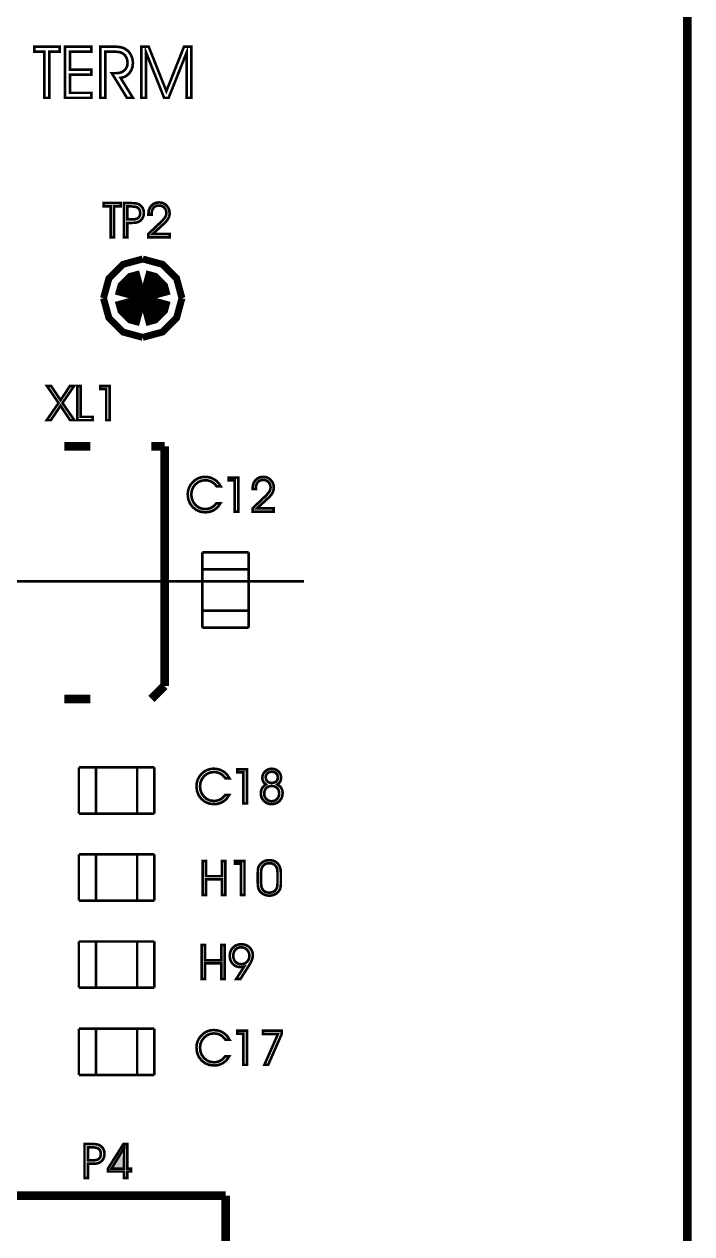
# Model space of a CAD drawing. Extents: x -2.25 to 2.25, y -2.04 to 2.05.
# Drawn here: x 1.489 to 2.255, y -0.556 to 0.833 of the extents above; entities that cross this region are included whole.
import ezdxf

# ---------------------------------------------------------------- set-up
doc = ezdxf.new("R2010")
doc.units = 0
doc.header["$LTSCALE"] = 0.000394
for name, color, linetype in [('DD', 7, 'CONTINUOUS'), ('KO', 7, 'CONTINUOUS'), ('M4', 7, 'CONTINUOUS'), ('ML', 7, 'CONTINUOUS'), ('TO', 7, 'CONTINUOUS')]:
    doc.layers.add(name, color=color, linetype=linetype)

msp = doc.modelspace()

# ---------------------------------------------------------------- linework, layer by layer
at = {"layer": 'DD', "linetype": 'CONTINUOUS', "const_width": 0.003}
msp.add_lwpolyline([(-1.89, 0.193307), (1.81, 0.193307)], dxfattribs=at)
at = {"layer": 'KO', "color": 7, "linetype": 'CONTINUOUS', "const_width": 0.009996}
msp.add_lwpolyline([(2.25, -1.656689), (2.25, 2.043307)], dxfattribs=at)
at = {"layer": 'M4', "color": 7, "linetype": 'CONTINUOUS', "const_width": 0.003}
for points in [[(1.693425, 0.140004), (1.693425, 0.22661)], [(1.693425, 0.22661), (1.746571, 0.22661)], [(1.746571, 0.140004), (1.746571, 0.22661)], [(1.693425, 0.206925), (1.746571, 0.206925)], [(1.693425, 0.159689), (1.746571, 0.159689)], [(1.693425, 0.140004), (1.746571, 0.140004)], [(1.551693, -0.020114), (1.638303, -0.020114)], [(1.551693, -0.073264), (1.551693, -0.020114)], [(1.571378, -0.073264), (1.571378, -0.020114)], [(1.618618, -0.073264), (1.618618, -0.020114)], [(1.638303, -0.073264), (1.638303, -0.020114)], [(1.551693, -0.073264), (1.638303, -0.073264)], [(1.551693, -0.120114), (1.638303, -0.120114)], [(1.551693, -0.173264), (1.551693, -0.120114)], [(1.571378, -0.173264), (1.571378, -0.120114)], [(1.618618, -0.173264), (1.618618, -0.120114)], [(1.638303, -0.173264), (1.638303, -0.120114)], [(1.551693, -0.173264), (1.638303, -0.173264)], [(1.551693, -0.220114), (1.638303, -0.220114)], [(1.551693, -0.273264), (1.551693, -0.220114)], [(1.571378, -0.273264), (1.571378, -0.220114)], [(1.618618, -0.273264), (1.618618, -0.220114)], [(1.638303, -0.273264), (1.638303, -0.220114)], [(1.551693, -0.273264), (1.638303, -0.273264)], [(1.551693, -0.320114), (1.638303, -0.320114)], [(1.551693, -0.373264), (1.551693, -0.320114)], [(1.571378, -0.373264), (1.571378, -0.320114)], [(1.618618, -0.373264), (1.618618, -0.320114)], [(1.638303, -0.373264), (1.638303, -0.320114)], [(1.551693, -0.373264), (1.638303, -0.373264)]]:
    msp.add_lwpolyline(points, dxfattribs=at)
at = {"layer": 'ML', "color": 7, "linetype": 'CONTINUOUS', "const_width": 0.0325}
for points in [[(1.625, 0.534555), (1.61681, 0.532331), (1.610976, 0.526497), (1.608752, 0.518307)], [(1.625, 0.534555), (1.61681, 0.532331), (1.610976, 0.526497), (1.608752, 0.518307)], [(1.641248, 0.518307), (1.639024, 0.526497), (1.63319, 0.532331), (1.625, 0.534555)], [(1.641248, 0.518307), (1.639024, 0.526497), (1.63319, 0.532331), (1.625, 0.534555)], [(1.608748, 0.518307), (1.610972, 0.510117), (1.616806, 0.504283), (1.624996, 0.502059)], [(1.608748, 0.518307), (1.610972, 0.510117), (1.616806, 0.504283), (1.624996, 0.502059)], [(1.624996, 0.502059), (1.633186, 0.504283), (1.63902, 0.510117), (1.641244, 0.518307)], [(1.624996, 0.502059), (1.633186, 0.504283), (1.63902, 0.510117), (1.641244, 0.518307)]]:
    msp.add_lwpolyline(points, dxfattribs=at)
at = {"layer": 'TO', "color": 7, "linetype": 'CONTINUOUS'}
for points, const_width in [([(1.517976, 0.748307), (1.512213, 0.748307), (1.512213, 0.80122), (1.50048, 0.80122), (1.50048, 0.806984), (1.529709, 0.806984), (1.529709, 0.80122), (1.517976, 0.80122), (1.517976, 0.748307)], 0.003), ([(1.517976, 0.748307), (1.512213, 0.748307), (1.512213, 0.80122), (1.50048, 0.80122), (1.50048, 0.806984), (1.529709, 0.806984), (1.529709, 0.80122), (1.517976, 0.80122), (1.517976, 0.748307)], 0.003), ([(1.541472, 0.780673), (1.566134, 0.780673), (1.566134, 0.774866), (1.541472, 0.774866), (1.541472, 0.753988), (1.566134, 0.753988), (1.566134, 0.748307), (1.535665, 0.748307), (1.535665, 0.806984), (1.566134, 0.806984), (1.566134, 0.80122), (1.541472, 0.80122), (1.541472, 0.780673)], 0.003), ([(1.541472, 0.780673), (1.566134, 0.780673), (1.566134, 0.774866), (1.541472, 0.774866), (1.541472, 0.753988), (1.566134, 0.753988), (1.566134, 0.748307), (1.535665, 0.748307), (1.535665, 0.806984), (1.566134, 0.806984), (1.566134, 0.80122), (1.541472, 0.80122), (1.541472, 0.780673)], 0.003), ([(1.581965, 0.80122), (1.581965, 0.748307), (1.576283, 0.748307), (1.576283, 0.806984), (1.592047, 0.806984), (1.595286, 0.806897), (1.598071, 0.806637), (1.600409, 0.806201), (1.60245, 0.805563), (1.604362, 0.804697), (1.606146, 0.803602), (1.608319, 0.801781), (1.610166, 0.79959), (1.611689, 0.797028), (1.612822, 0.794233), (1.613499, 0.791331), (1.613724, 0.788319), (1.613275, 0.783991), (1.611928, 0.780084), (1.609681, 0.776598), (1.606751, 0.773811), (1.603374, 0.772024), (1.599543, 0.771236), (1.613724, 0.748307), (1.606874, 0.748307), (1.589461, 0.776598), (1.59502, 0.776598), (1.598499, 0.776961), (1.601515, 0.778047), (1.604071, 0.779858), (1.606009, 0.782242), (1.607174, 0.785042), (1.607563, 0.788252), (1.607444, 0.790254), (1.607085, 0.792134), (1.606488, 0.79389), (1.605669, 0.79551), (1.604614, 0.796985), (1.603327, 0.798319), (1.602093, 0.799263), (1.600704, 0.800009), (1.599157, 0.800559), (1.597109, 0.800927), (1.594211, 0.801147), (1.590465, 0.80122), (1.581965, 0.80122)], 0.003), ([(1.581965, 0.80122), (1.581965, 0.748307), (1.576283, 0.748307), (1.576283, 0.806984), (1.592047, 0.806984), (1.595286, 0.806897), (1.598071, 0.806637), (1.600409, 0.806201), (1.60245, 0.805563), (1.604362, 0.804697), (1.606146, 0.803602), (1.608319, 0.801781), (1.610166, 0.79959), (1.611689, 0.797028), (1.612822, 0.794233), (1.613499, 0.791331), (1.613724, 0.788319), (1.613275, 0.783991), (1.611928, 0.780084), (1.609681, 0.776598), (1.606751, 0.773811), (1.603374, 0.772024), (1.599543, 0.771236), (1.613724, 0.748307), (1.606874, 0.748307), (1.589461, 0.776598), (1.59502, 0.776598), (1.598499, 0.776961), (1.601515, 0.778047), (1.604071, 0.779858), (1.606009, 0.782242), (1.607174, 0.785042), (1.607563, 0.788252), (1.607444, 0.790254), (1.607085, 0.792134), (1.606488, 0.79389), (1.605669, 0.79551), (1.604614, 0.796985), (1.603327, 0.798319), (1.602093, 0.799263), (1.600704, 0.800009), (1.599157, 0.800559), (1.597109, 0.800927), (1.594211, 0.801147), (1.590465, 0.80122), (1.581965, 0.80122)], 0.003), ([(1.623311, 0.748307), (1.623311, 0.806984), (1.631811, 0.806984), (1.652114, 0.755969), (1.672346, 0.806984), (1.680846, 0.806984), (1.680846, 0.748307), (1.675331, 0.748307), (1.675331, 0.800134), (1.654697, 0.748307), (1.6495, 0.748307), (1.628866, 0.800134), (1.628866, 0.748307), (1.623311, 0.748307)], 0.003), ([(1.623311, 0.748307), (1.623311, 0.806984), (1.631811, 0.806984), (1.652114, 0.755969), (1.672346, 0.806984), (1.680846, 0.806984), (1.680846, 0.748307), (1.675331, 0.748307), (1.675331, 0.800134), (1.654697, 0.748307), (1.6495, 0.748307), (1.628866, 0.800134), (1.628866, 0.748307), (1.623311, 0.748307)], 0.003), ([(1.591984, 0.588307), (1.588142, 0.588307), (1.588142, 0.623583), (1.580323, 0.623583), (1.580323, 0.627425), (1.599807, 0.627425), (1.599807, 0.623583), (1.591984, 0.623583), (1.591984, 0.588307)], 0.003), ([(1.591984, 0.588307), (1.588142, 0.588307), (1.588142, 0.623583), (1.580323, 0.623583), (1.580323, 0.627425), (1.599807, 0.627425), (1.599807, 0.623583), (1.591984, 0.623583), (1.591984, 0.588307)], 0.003), ([(1.603346, 0.627425), (1.611646, 0.627425), (1.61387, 0.627383), (1.615777, 0.627258), (1.617366, 0.627051), (1.618722, 0.626751), (1.619912, 0.626346), (1.620945, 0.625839), (1.622533, 0.624699), (1.623853, 0.623352), (1.624906, 0.621795), (1.625675, 0.620069), (1.626135, 0.618203), (1.626287, 0.616193), (1.62615, 0.614272), (1.625737, 0.612452), (1.625043, 0.610728), (1.624099, 0.609167), (1.622937, 0.607837), (1.621559, 0.60674), (1.620454, 0.606105), (1.619216, 0.605595), (1.617843, 0.605217), (1.616265, 0.604957), (1.614426, 0.6048), (1.612323, 0.604748), (1.607189, 0.604748), (1.607189, 0.588307), (1.603346, 0.588307), (1.603346, 0.627425)], 0.003), ([(1.603346, 0.627425), (1.611646, 0.627425), (1.61387, 0.627383), (1.615777, 0.627258), (1.617366, 0.627051), (1.618722, 0.626751), (1.619912, 0.626346), (1.620945, 0.625839), (1.622533, 0.624699), (1.623853, 0.623352), (1.624906, 0.621795), (1.625675, 0.620069), (1.626135, 0.618203), (1.626287, 0.616193), (1.62615, 0.614272), (1.625737, 0.612452), (1.625043, 0.610728), (1.624099, 0.609167), (1.622937, 0.607837), (1.621559, 0.60674), (1.620454, 0.606105), (1.619216, 0.605595), (1.617843, 0.605217), (1.616265, 0.604957), (1.614426, 0.6048), (1.612323, 0.604748), (1.607189, 0.604748), (1.607189, 0.588307), (1.603346, 0.588307), (1.603346, 0.627425)], 0.003), ([(1.607189, 0.623583), (1.607189, 0.608673), (1.612854, 0.608673), (1.615733, 0.608872), (1.618063, 0.609471), (1.619843, 0.610472), (1.621096, 0.61189), (1.621848, 0.613744), (1.622098, 0.616035), (1.621845, 0.618415), (1.621086, 0.620325), (1.619823, 0.621768), (1.618005, 0.622777), (1.615576, 0.623382), (1.612535, 0.623583), (1.607189, 0.623583)], 0.003), ([(1.607189, 0.623583), (1.607189, 0.608673), (1.612854, 0.608673), (1.615733, 0.608872), (1.618063, 0.609471), (1.619843, 0.610472), (1.621096, 0.61189), (1.621848, 0.613744), (1.622098, 0.616035), (1.621845, 0.618415), (1.621086, 0.620325), (1.619823, 0.621768), (1.618005, 0.622777), (1.615576, 0.623382), (1.612535, 0.623583), (1.607189, 0.623583)], 0.003), ([(1.655752, 0.588307), (1.631496, 0.588307), (1.631496, 0.592094), (1.645362, 0.605252), (1.647792, 0.607666), (1.649603, 0.609718), (1.650799, 0.611406), (1.65154, 0.612928), (1.651983, 0.614487), (1.65213, 0.616083), (1.651863, 0.6184), (1.651063, 0.620454), (1.649728, 0.622244), (1.647979, 0.623627), (1.64594, 0.624453), (1.64361, 0.624728), (1.641239, 0.624447), (1.639206, 0.623601), (1.637512, 0.622189), (1.636244, 0.620309), (1.635483, 0.618059), (1.635228, 0.615433), (1.635232, 0.615278), (1.635242, 0.61509), (1.635256, 0.614874), (1.635272, 0.614655), (1.635281, 0.614476), (1.635283, 0.614331), (1.631496, 0.614331), (1.631496, 0.614917), (1.631882, 0.618617), (1.633041, 0.621827), (1.634972, 0.624547), (1.637515, 0.626603), (1.640503, 0.627839), (1.643933, 0.628252), (1.647084, 0.627854), (1.649901, 0.626659), (1.652386, 0.624665), (1.654318, 0.622086), (1.655476, 0.619136), (1.655862, 0.615819), (1.6557, 0.613819), (1.655212, 0.611876), (1.654394, 0.609992), (1.653232, 0.608123), (1.651689, 0.606214), (1.649764, 0.604264), (1.636579, 0.592094), (1.655752, 0.592094), (1.655752, 0.588307)], 0.003), ([(1.655752, 0.588307), (1.631496, 0.588307), (1.631496, 0.592094), (1.645362, 0.605252), (1.647792, 0.607666), (1.649603, 0.609718), (1.650799, 0.611406), (1.65154, 0.612928), (1.651983, 0.614487), (1.65213, 0.616083), (1.651863, 0.6184), (1.651063, 0.620454), (1.649728, 0.622244), (1.647979, 0.623627), (1.64594, 0.624453), (1.64361, 0.624728), (1.641239, 0.624447), (1.639206, 0.623601), (1.637512, 0.622189), (1.636244, 0.620309), (1.635483, 0.618059), (1.635228, 0.615433), (1.635232, 0.615278), (1.635242, 0.61509), (1.635256, 0.614874), (1.635272, 0.614655), (1.635281, 0.614476), (1.635283, 0.614331), (1.631496, 0.614331), (1.631496, 0.614917), (1.631882, 0.618617), (1.633041, 0.621827), (1.634972, 0.624547), (1.637515, 0.626603), (1.640503, 0.627839), (1.643933, 0.628252), (1.647084, 0.627854), (1.649901, 0.626659), (1.652386, 0.624665), (1.654318, 0.622086), (1.655476, 0.619136), (1.655862, 0.615819), (1.6557, 0.613819), (1.655212, 0.611876), (1.654394, 0.609992), (1.653232, 0.608123), (1.651689, 0.606214), (1.649764, 0.604264), (1.636579, 0.592094), (1.655752, 0.592094), (1.655752, 0.588307)], 0.003), ([(1.625, 0.563303), (1.602318, 0.557145), (1.586159, 0.540988), (1.58, 0.518307)], 0.007996), ([(1.625, 0.563303), (1.602318, 0.557145), (1.586159, 0.540988), (1.58, 0.518307)], 0.007996), ([(1.67, 0.518307), (1.663841, 0.540988), (1.647682, 0.557145), (1.625, 0.563303)], 0.007996), ([(1.67, 0.518307), (1.663841, 0.540988), (1.647682, 0.557145), (1.625, 0.563303)], 0.007996), ([(1.58, 0.518307), (1.586159, 0.495626), (1.602318, 0.479466), (1.625, 0.473307)], 0.007996), ([(1.58, 0.518307), (1.586159, 0.495626), (1.602318, 0.479466), (1.625, 0.473307)], 0.007996), ([(1.625, 0.473307), (1.647682, 0.479466), (1.663841, 0.495626), (1.67, 0.518307)], 0.007996), ([(1.625, 0.473307), (1.647682, 0.479466), (1.663841, 0.495626), (1.67, 0.518307)], 0.007996), ([(1.519567, 0.378307), (1.514835, 0.378307), (1.528433, 0.398004), (1.515165, 0.417425), (1.519941, 0.417425), (1.530689, 0.401197), (1.541402, 0.417425), (1.546134, 0.417425), (1.53289, 0.398004), (1.546453, 0.378307), (1.541622, 0.378307), (1.530689, 0.394913), (1.519567, 0.378307)], 0.003), ([(1.519567, 0.378307), (1.514835, 0.378307), (1.528433, 0.398004), (1.515165, 0.417425), (1.519941, 0.417425), (1.530689, 0.401197), (1.541402, 0.417425), (1.546134, 0.417425), (1.53289, 0.398004), (1.546453, 0.378307), (1.541622, 0.378307), (1.530689, 0.394913), (1.519567, 0.378307)], 0.003), ([(1.567551, 0.378307), (1.549925, 0.378307), (1.549925, 0.417425), (1.553795, 0.417425), (1.553795, 0.382094), (1.567551, 0.382094), (1.567551, 0.378307)], 0.003), ([(1.567551, 0.378307), (1.549925, 0.378307), (1.549925, 0.417425), (1.553795, 0.417425), (1.553795, 0.382094), (1.567551, 0.382094), (1.567551, 0.378307)], 0.003), ([(1.58713, 0.378307), (1.583047, 0.378307), (1.583047, 0.414071), (1.576224, 0.414071), (1.576224, 0.417425), (1.58713, 0.417425), (1.58713, 0.378307)], 0.003), ([(1.58713, 0.378307), (1.583047, 0.378307), (1.583047, 0.414071), (1.576224, 0.414071), (1.576224, 0.417425), (1.58713, 0.417425), (1.58713, 0.378307)], 0.003), ([(1.534996, 0.348307), (1.565, 0.348307)], 0.009996), ([(1.635, 0.348307), (1.65, 0.348307)], 0.009996), ([(1.65, 0.073307), (1.65, 0.348307)], 0.009996), ([(1.709819, 0.302303), (1.707997, 0.304521), (1.706036, 0.306315), (1.703933, 0.307677), (1.701665, 0.30863), (1.699193, 0.3092), (1.696524, 0.30939), (1.692378, 0.308852), (1.688655, 0.307241), (1.685354, 0.304559), (1.682779, 0.301128), (1.681235, 0.297293), (1.68072, 0.293051), (1.681234, 0.288572), (1.682774, 0.284585), (1.685335, 0.281091), (1.688624, 0.278393), (1.692352, 0.276773), (1.696524, 0.276232), (1.699143, 0.276421), (1.701588, 0.276987), (1.703858, 0.277929), (1.705945, 0.279242), (1.707843, 0.280927), (1.709551, 0.28298), (1.714118, 0.28298), (1.712126, 0.279903), (1.709727, 0.277326), (1.706921, 0.275252), (1.703791, 0.273739), (1.700414, 0.272831), (1.696787, 0.272528), (1.691357, 0.273181), (1.686562, 0.275143), (1.682402, 0.278413), (1.6792, 0.282659), (1.677281, 0.287559), (1.676642, 0.293106), (1.676816, 0.295798), (1.677336, 0.298395), (1.678201, 0.300898), (1.679399, 0.303275), (1.680921, 0.305488), (1.682768, 0.307539), (1.684706, 0.309251), (1.686797, 0.31066), (1.689039, 0.311768), (1.691423, 0.312567), (1.693936, 0.313046), (1.696579, 0.313205), (1.700335, 0.312889), (1.703831, 0.311943), (1.707067, 0.310362), (1.709959, 0.308202), (1.712417, 0.305516), (1.714441, 0.302303), (1.709819, 0.302303)], 0.003), ([(1.709819, 0.302303), (1.707997, 0.304521), (1.706036, 0.306315), (1.703933, 0.307677), (1.701665, 0.30863), (1.699193, 0.3092), (1.696524, 0.30939), (1.692378, 0.308852), (1.688655, 0.307241), (1.685354, 0.304559), (1.682779, 0.301128), (1.681235, 0.297293), (1.68072, 0.293051), (1.681234, 0.288572), (1.682774, 0.284585), (1.685335, 0.281091), (1.688624, 0.278393), (1.692352, 0.276773), (1.696524, 0.276232), (1.699143, 0.276421), (1.701588, 0.276987), (1.703858, 0.277929), (1.705945, 0.279242), (1.707843, 0.280927), (1.709551, 0.28298), (1.714118, 0.28298), (1.712126, 0.279903), (1.709727, 0.277326), (1.706921, 0.275252), (1.703791, 0.273739), (1.700414, 0.272831), (1.696787, 0.272528), (1.691357, 0.273181), (1.686562, 0.275143), (1.682402, 0.278413), (1.6792, 0.282659), (1.677281, 0.287559), (1.676642, 0.293106), (1.676816, 0.295798), (1.677336, 0.298395), (1.678201, 0.300898), (1.679399, 0.303275), (1.680921, 0.305488), (1.682768, 0.307539), (1.684706, 0.309251), (1.686797, 0.31066), (1.689039, 0.311768), (1.691423, 0.312567), (1.693936, 0.313046), (1.696579, 0.313205), (1.700335, 0.312889), (1.703831, 0.311943), (1.707067, 0.310362), (1.709959, 0.308202), (1.712417, 0.305516), (1.714441, 0.302303), (1.709819, 0.302303)], 0.003), ([(1.734531, 0.273307), (1.730449, 0.273307), (1.730449, 0.309071), (1.723626, 0.309071), (1.723626, 0.312425), (1.734531, 0.312425), (1.734531, 0.273307)], 0.003), ([(1.734531, 0.273307), (1.730449, 0.273307), (1.730449, 0.309071), (1.723626, 0.309071), (1.723626, 0.312425), (1.734531, 0.312425), (1.734531, 0.273307)], 0.003), ([(1.775291, 0.273307), (1.751035, 0.273307), (1.751035, 0.277094), (1.764902, 0.290252), (1.767331, 0.292666), (1.769142, 0.294718), (1.770339, 0.296406), (1.771079, 0.297928), (1.771522, 0.299487), (1.771669, 0.301083), (1.771403, 0.3034), (1.770603, 0.305454), (1.769268, 0.307244), (1.767518, 0.308627), (1.765479, 0.309453), (1.76315, 0.309728), (1.760779, 0.309447), (1.758745, 0.308601), (1.757051, 0.307189), (1.755784, 0.305309), (1.755022, 0.303059), (1.754768, 0.300433), (1.754771, 0.300278), (1.754781, 0.30009), (1.754795, 0.299874), (1.754811, 0.299655), (1.75482, 0.299476), (1.754823, 0.299331), (1.751035, 0.299331), (1.751035, 0.299917), (1.751421, 0.303617), (1.75258, 0.306827), (1.754512, 0.309547), (1.757055, 0.311603), (1.760043, 0.312839), (1.763472, 0.313252), (1.766624, 0.312854), (1.769441, 0.311659), (1.771925, 0.309665), (1.773857, 0.307086), (1.775016, 0.304136), (1.775402, 0.300819), (1.77524, 0.298819), (1.774751, 0.296876), (1.773933, 0.294992), (1.772771, 0.293123), (1.771229, 0.291214), (1.769303, 0.289264), (1.756118, 0.277094), (1.775291, 0.277094), (1.775291, 0.273307)], 0.003), ([(1.775291, 0.273307), (1.751035, 0.273307), (1.751035, 0.277094), (1.764902, 0.290252), (1.767331, 0.292666), (1.769142, 0.294718), (1.770339, 0.296406), (1.771079, 0.297928), (1.771522, 0.299487), (1.771669, 0.301083), (1.771403, 0.3034), (1.770603, 0.305454), (1.769268, 0.307244), (1.767518, 0.308627), (1.765479, 0.309453), (1.76315, 0.309728), (1.760779, 0.309447), (1.758745, 0.308601), (1.757051, 0.307189), (1.755784, 0.305309), (1.755022, 0.303059), (1.754768, 0.300433), (1.754771, 0.300278), (1.754781, 0.30009), (1.754795, 0.299874), (1.754811, 0.299655), (1.75482, 0.299476), (1.754823, 0.299331), (1.751035, 0.299331), (1.751035, 0.299917), (1.751421, 0.303617), (1.75258, 0.306827), (1.754512, 0.309547), (1.757055, 0.311603), (1.760043, 0.312839), (1.763472, 0.313252), (1.766624, 0.312854), (1.769441, 0.311659), (1.771925, 0.309665), (1.773857, 0.307086), (1.775016, 0.304136), (1.775402, 0.300819), (1.77524, 0.298819), (1.774751, 0.296876), (1.773933, 0.294992), (1.772771, 0.293123), (1.771229, 0.291214), (1.769303, 0.289264), (1.756118, 0.277094), (1.775291, 0.277094), (1.775291, 0.273307)], 0.003), ([(1.635, 0.058307), (1.65, 0.073307)], 0.009996), ([(1.534996, 0.058307), (1.565, 0.058307)], 0.009996), ([(1.719819, -0.032697), (1.717997, -0.030479), (1.716036, -0.028685), (1.713933, -0.027323), (1.711665, -0.02637), (1.709193, -0.0258), (1.706524, -0.02561), (1.702378, -0.026148), (1.698655, -0.027759), (1.695354, -0.030441), (1.692779, -0.033872), (1.691235, -0.037707), (1.69072, -0.041949), (1.691234, -0.046428), (1.692774, -0.050415), (1.695335, -0.053909), (1.698624, -0.056607), (1.702352, -0.058227), (1.706524, -0.058768), (1.709143, -0.058579), (1.711588, -0.058013), (1.713858, -0.057071), (1.715945, -0.055758), (1.717843, -0.054073), (1.719551, -0.05202), (1.724118, -0.05202), (1.722126, -0.055097), (1.719727, -0.057674), (1.716921, -0.059748), (1.713791, -0.061261), (1.710414, -0.062169), (1.706787, -0.062472), (1.701357, -0.061819), (1.696562, -0.059857), (1.692402, -0.056587), (1.6892, -0.052341), (1.687281, -0.047441), (1.686642, -0.041894), (1.686816, -0.039202), (1.687336, -0.036605), (1.688201, -0.034102), (1.689399, -0.031725), (1.690921, -0.029512), (1.692768, -0.027461), (1.694706, -0.025749), (1.696797, -0.02434), (1.699039, -0.023232), (1.701423, -0.022433), (1.703936, -0.021954), (1.706579, -0.021795), (1.710335, -0.022111), (1.713831, -0.023057), (1.717067, -0.024638), (1.719959, -0.026798), (1.722417, -0.029484), (1.724441, -0.032697), (1.719819, -0.032697)], 0.003), ([(1.719819, -0.032697), (1.717997, -0.030479), (1.716036, -0.028685), (1.713933, -0.027323), (1.711665, -0.02637), (1.709193, -0.0258), (1.706524, -0.02561), (1.702378, -0.026148), (1.698655, -0.027759), (1.695354, -0.030441), (1.692779, -0.033872), (1.691235, -0.037707), (1.69072, -0.041949), (1.691234, -0.046428), (1.692774, -0.050415), (1.695335, -0.053909), (1.698624, -0.056607), (1.702352, -0.058227), (1.706524, -0.058768), (1.709143, -0.058579), (1.711588, -0.058013), (1.713858, -0.057071), (1.715945, -0.055758), (1.717843, -0.054073), (1.719551, -0.05202), (1.724118, -0.05202), (1.722126, -0.055097), (1.719727, -0.057674), (1.716921, -0.059748), (1.713791, -0.061261), (1.710414, -0.062169), (1.706787, -0.062472), (1.701357, -0.061819), (1.696562, -0.059857), (1.692402, -0.056587), (1.6892, -0.052341), (1.687281, -0.047441), (1.686642, -0.041894), (1.686816, -0.039202), (1.687336, -0.036605), (1.688201, -0.034102), (1.689399, -0.031725), (1.690921, -0.029512), (1.692768, -0.027461), (1.694706, -0.025749), (1.696797, -0.02434), (1.699039, -0.023232), (1.701423, -0.022433), (1.703936, -0.021954), (1.706579, -0.021795), (1.710335, -0.022111), (1.713831, -0.023057), (1.717067, -0.024638), (1.719959, -0.026798), (1.722417, -0.029484), (1.724441, -0.032697), (1.719819, -0.032697)], 0.003), ([(1.744531, -0.061693), (1.740449, -0.061693), (1.740449, -0.025929), (1.733626, -0.025929), (1.733626, -0.022575), (1.744531, -0.022575), (1.744531, -0.061693)], 0.003), ([(1.744531, -0.061693), (1.740449, -0.061693), (1.740449, -0.025929), (1.733626, -0.025929), (1.733626, -0.022575), (1.744531, -0.022575), (1.744531, -0.061693)], 0.003), ([(1.766429, -0.039843), (1.765165, -0.038867), (1.764121, -0.037762), (1.763303, -0.036531), (1.762712, -0.035174), (1.762355, -0.033708), (1.762236, -0.032138), (1.762585, -0.029467), (1.763631, -0.027044), (1.765374, -0.024866), (1.7676, -0.023162), (1.770113, -0.022137), (1.772913, -0.021795), (1.775814, -0.022125), (1.77839, -0.023118), (1.780642, -0.024776), (1.782378, -0.026889), (1.78342, -0.029252), (1.783768, -0.031862), (1.78365, -0.033576), (1.783295, -0.035121), (1.782705, -0.036504), (1.781871, -0.037737), (1.780777, -0.038851), (1.779421, -0.039843), (1.781302, -0.041081), (1.782831, -0.042475), (1.784008, -0.044024), (1.784842, -0.045744), (1.785344, -0.047658), (1.785512, -0.049764), (1.785117, -0.053235), (1.783931, -0.056276), (1.781953, -0.058886), (1.779347, -0.06088), (1.776278, -0.062075), (1.772748, -0.062472), (1.769501, -0.062072), (1.766604, -0.060868), (1.764055, -0.058858), (1.762076, -0.05627), (1.76089, -0.053327), (1.760496, -0.050028), (1.760649, -0.047898), (1.76111, -0.045981), (1.761882, -0.04428), (1.763, -0.042724), (1.764516, -0.041246), (1.766429, -0.039843)], 0.003), ([(1.766429, -0.039843), (1.765165, -0.038867), (1.764121, -0.037762), (1.763303, -0.036531), (1.762712, -0.035174), (1.762355, -0.033708), (1.762236, -0.032138), (1.762585, -0.029467), (1.763631, -0.027044), (1.765374, -0.024866), (1.7676, -0.023162), (1.770113, -0.022137), (1.772913, -0.021795), (1.775814, -0.022125), (1.77839, -0.023118), (1.780642, -0.024776), (1.782378, -0.026889), (1.78342, -0.029252), (1.783768, -0.031862), (1.78365, -0.033576), (1.783295, -0.035121), (1.782705, -0.036504), (1.781871, -0.037737), (1.780777, -0.038851), (1.779421, -0.039843), (1.781302, -0.041081), (1.782831, -0.042475), (1.784008, -0.044024), (1.784842, -0.045744), (1.785344, -0.047658), (1.785512, -0.049764), (1.785117, -0.053235), (1.783931, -0.056276), (1.781953, -0.058886), (1.779347, -0.06088), (1.776278, -0.062075), (1.772748, -0.062472), (1.769501, -0.062072), (1.766604, -0.060868), (1.764055, -0.058858), (1.762076, -0.05627), (1.76089, -0.053327), (1.760496, -0.050028), (1.760649, -0.047898), (1.76111, -0.045981), (1.761882, -0.04428), (1.763, -0.042724), (1.764516, -0.041246), (1.766429, -0.039843)], 0.003), ([(1.766106, -0.031543), (1.766311, -0.033357), (1.766926, -0.03493), (1.767953, -0.036256), (1.769304, -0.037264), (1.770901, -0.037869), (1.772748, -0.038071), (1.774914, -0.037887), (1.776718, -0.037337), (1.778157, -0.036421), (1.779203, -0.035157), (1.779828, -0.033569), (1.780035, -0.031654), (1.779819, -0.029888), (1.779168, -0.028353), (1.778083, -0.027047), (1.776666, -0.026055), (1.775002, -0.025459), (1.773094, -0.02526), (1.771215, -0.025459), (1.769553, -0.026059), (1.768106, -0.027059), (1.766996, -0.028358), (1.766329, -0.029853), (1.766106, -0.031543)], 0.003), ([(1.766106, -0.031543), (1.766311, -0.033357), (1.766926, -0.03493), (1.767953, -0.036256), (1.769304, -0.037264), (1.770901, -0.037869), (1.772748, -0.038071), (1.774914, -0.037887), (1.776718, -0.037337), (1.778157, -0.036421), (1.779203, -0.035157), (1.779828, -0.033569), (1.780035, -0.031654), (1.779819, -0.029888), (1.779168, -0.028353), (1.778083, -0.027047), (1.776666, -0.026055), (1.775002, -0.025459), (1.773094, -0.02526), (1.771215, -0.025459), (1.769553, -0.026059), (1.768106, -0.027059), (1.766996, -0.028358), (1.766329, -0.029853), (1.766106, -0.031543)], 0.003), ([(1.764394, -0.050461), (1.764663, -0.05281), (1.765472, -0.054875), (1.766823, -0.056657), (1.768562, -0.058025), (1.770536, -0.058845), (1.772748, -0.059118), (1.775156, -0.05884), (1.777265, -0.058005), (1.779075, -0.056614), (1.780456, -0.054804), (1.781283, -0.052699), (1.781559, -0.050303), (1.781299, -0.047855), (1.78052, -0.04575), (1.77922, -0.043984), (1.777495, -0.042655), (1.775436, -0.041857), (1.773039, -0.041591), (1.770557, -0.041854), (1.768449, -0.042647), (1.766713, -0.043969), (1.765424, -0.045747), (1.764651, -0.04791), (1.764394, -0.050461)], 0.003), ([(1.764394, -0.050461), (1.764663, -0.05281), (1.765472, -0.054875), (1.766823, -0.056657), (1.768562, -0.058025), (1.770536, -0.058845), (1.772748, -0.059118), (1.775156, -0.05884), (1.777265, -0.058005), (1.779075, -0.056614), (1.780456, -0.054804), (1.781283, -0.052699), (1.781559, -0.050303), (1.781299, -0.047855), (1.78052, -0.04575), (1.77922, -0.043984), (1.777495, -0.042655), (1.775436, -0.041857), (1.773039, -0.041591), (1.770557, -0.041854), (1.768449, -0.042647), (1.766713, -0.043969), (1.765424, -0.045747), (1.764651, -0.04791), (1.764394, -0.050461)], 0.003), ([(1.6975, -0.166693), (1.69363, -0.166693), (1.69363, -0.127575), (1.6975, -0.127575), (1.6975, -0.145114), (1.716087, -0.145114), (1.716087, -0.127575), (1.719929, -0.127575), (1.719929, -0.166693), (1.716087, -0.166693), (1.716087, -0.148846), (1.6975, -0.148846), (1.6975, -0.166693)], 0.003), ([(1.6975, -0.166693), (1.69363, -0.166693), (1.69363, -0.127575), (1.6975, -0.127575), (1.6975, -0.145114), (1.716087, -0.145114), (1.716087, -0.127575), (1.719929, -0.127575), (1.719929, -0.166693), (1.716087, -0.166693), (1.716087, -0.148846), (1.6975, -0.148846), (1.6975, -0.166693)], 0.003), ([(1.741764, -0.166693), (1.737681, -0.166693), (1.737681, -0.130929), (1.730858, -0.130929), (1.730858, -0.127575), (1.741764, -0.127575), (1.741764, -0.166693)], 0.003), ([(1.741764, -0.166693), (1.737681, -0.166693), (1.737681, -0.130929), (1.730858, -0.130929), (1.730858, -0.127575), (1.741764, -0.127575), (1.741764, -0.166693)], 0.003), ([(1.757004, -0.152937), (1.757004, -0.141339), (1.757065, -0.139018), (1.757246, -0.137115), (1.757543, -0.135626), (1.757978, -0.134376), (1.758568, -0.133179), (1.759315, -0.132039), (1.760702, -0.130471), (1.762282, -0.129162), (1.764055, -0.128114), (1.765987, -0.127358), (1.768044, -0.126901), (1.770228, -0.126748), (1.774037, -0.127173), (1.777267, -0.128445), (1.779921, -0.130563), (1.781891, -0.13343), (1.783074, -0.136949), (1.783469, -0.141118), (1.783469, -0.153102), (1.783411, -0.155093), (1.783239, -0.156842), (1.782953, -0.158346), (1.782547, -0.159683), (1.782004, -0.160905), (1.781323, -0.162016), (1.779968, -0.163625), (1.778382, -0.164969), (1.776563, -0.166051), (1.774571, -0.16684), (1.772459, -0.167314), (1.770228, -0.167472), (1.768048, -0.167322), (1.765998, -0.166871), (1.764075, -0.166114), (1.762295, -0.165073), (1.760691, -0.163762), (1.75926, -0.162181), (1.758544, -0.161106), (1.757973, -0.159881), (1.757543, -0.158512), (1.757246, -0.156934), (1.757065, -0.155074), (1.757004, -0.152937)], 0.003), ([(1.757004, -0.152937), (1.757004, -0.141339), (1.757065, -0.139018), (1.757246, -0.137115), (1.757543, -0.135626), (1.757978, -0.134376), (1.758568, -0.133179), (1.759315, -0.132039), (1.760702, -0.130471), (1.762282, -0.129162), (1.764055, -0.128114), (1.765987, -0.127358), (1.768044, -0.126901), (1.770228, -0.126748), (1.774037, -0.127173), (1.777267, -0.128445), (1.779921, -0.130563), (1.781891, -0.13343), (1.783074, -0.136949), (1.783469, -0.141118), (1.783469, -0.153102), (1.783411, -0.155093), (1.783239, -0.156842), (1.782953, -0.158346), (1.782547, -0.159683), (1.782004, -0.160905), (1.781323, -0.162016), (1.779968, -0.163625), (1.778382, -0.164969), (1.776563, -0.166051), (1.774571, -0.16684), (1.772459, -0.167314), (1.770228, -0.167472), (1.768048, -0.167322), (1.765998, -0.166871), (1.764075, -0.166114), (1.762295, -0.165073), (1.760691, -0.163762), (1.75926, -0.162181), (1.758544, -0.161106), (1.757973, -0.159881), (1.757543, -0.158512), (1.757246, -0.156934), (1.757065, -0.155074), (1.757004, -0.152937)], 0.003), ([(1.760791, -0.153772), (1.76107, -0.156777), (1.761904, -0.159301), (1.763295, -0.161346), (1.76517, -0.162854), (1.767478, -0.16376), (1.770217, -0.164063), (1.772948, -0.163763), (1.775252, -0.162866), (1.77713, -0.161374), (1.778515, -0.159348), (1.779348, -0.15685), (1.779626, -0.153882), (1.779626, -0.140394), (1.779347, -0.137441), (1.778511, -0.134946), (1.777114, -0.132909), (1.775231, -0.131413), (1.772932, -0.130516), (1.770217, -0.130217), (1.767478, -0.130519), (1.76517, -0.131425), (1.763295, -0.132937), (1.761904, -0.135), (1.76107, -0.137538), (1.760791, -0.140559), (1.760791, -0.153772)], 0.003), ([(1.760791, -0.153772), (1.76107, -0.156777), (1.761904, -0.159301), (1.763295, -0.161346), (1.76517, -0.162854), (1.767478, -0.16376), (1.770217, -0.164063), (1.772948, -0.163763), (1.775252, -0.162866), (1.77713, -0.161374), (1.778515, -0.159348), (1.779348, -0.15685), (1.779626, -0.153882), (1.779626, -0.140394), (1.779347, -0.137441), (1.778511, -0.134946), (1.777114, -0.132909), (1.775231, -0.131413), (1.772932, -0.130516), (1.770217, -0.130217), (1.767478, -0.130519), (1.76517, -0.131425), (1.763295, -0.132937), (1.761904, -0.135), (1.76107, -0.137538), (1.760791, -0.140559), (1.760791, -0.153772)], 0.003), ([(1.737008, -0.263169), (1.732201, -0.263169), (1.741327, -0.248992), (1.740513, -0.249169), (1.739743, -0.249316), (1.739016, -0.249433), (1.73834, -0.249516), (1.737707, -0.249564), (1.737118, -0.249579), (1.733773, -0.249167), (1.730839, -0.247932), (1.728315, -0.245874), (1.726381, -0.243187), (1.725224, -0.240079), (1.724839, -0.236547), (1.725257, -0.23292), (1.726511, -0.229739), (1.728598, -0.227004), (1.731331, -0.224902), (1.734519, -0.223643), (1.738161, -0.223224), (1.741746, -0.223638), (1.7449, -0.224879), (1.747626, -0.226949), (1.749726, -0.229616), (1.750986, -0.232664), (1.751406, -0.236091), (1.750867, -0.239533), (1.749253, -0.243583), (1.746563, -0.24824), (1.746284, -0.24868), (1.746053, -0.249047), (1.745866, -0.249343), (1.737008, -0.263169)], 0.003), ([(1.737008, -0.263169), (1.732201, -0.263169), (1.741327, -0.248992), (1.740513, -0.249169), (1.739743, -0.249316), (1.739016, -0.249433), (1.73834, -0.249516), (1.737707, -0.249564), (1.737118, -0.249579), (1.733773, -0.249167), (1.730839, -0.247932), (1.728315, -0.245874), (1.726381, -0.243187), (1.725224, -0.240079), (1.724839, -0.236547), (1.725257, -0.23292), (1.726511, -0.229739), (1.728598, -0.227004), (1.731331, -0.224902), (1.734519, -0.223643), (1.738161, -0.223224), (1.741746, -0.223638), (1.7449, -0.224879), (1.747626, -0.226949), (1.749726, -0.229616), (1.750986, -0.232664), (1.751406, -0.236091), (1.750867, -0.239533), (1.749253, -0.243583), (1.746563, -0.24824), (1.746284, -0.24868), (1.746053, -0.249047), (1.745866, -0.249343), (1.737008, -0.263169)], 0.003), ([(1.696476, -0.263169), (1.692606, -0.263169), (1.692606, -0.224051), (1.696476, -0.224051), (1.696476, -0.241591), (1.715063, -0.241591), (1.715063, -0.224051), (1.718906, -0.224051), (1.718906, -0.263169), (1.715063, -0.263169), (1.715063, -0.245323), (1.696476, -0.245323), (1.696476, -0.263169)], 0.003), ([(1.696476, -0.263169), (1.692606, -0.263169), (1.692606, -0.224051), (1.696476, -0.224051), (1.696476, -0.241591), (1.715063, -0.241591), (1.715063, -0.224051), (1.718906, -0.224051), (1.718906, -0.263169), (1.715063, -0.263169), (1.715063, -0.245323), (1.696476, -0.245323), (1.696476, -0.263169)], 0.003), ([(1.737925, -0.246169), (1.740461, -0.245857), (1.742712, -0.244923), (1.744673, -0.24337), (1.746186, -0.241366), (1.747095, -0.239073), (1.747398, -0.236492), (1.747088, -0.233884), (1.746161, -0.231559), (1.744618, -0.229524), (1.742633, -0.22795), (1.740385, -0.227007), (1.73787, -0.226693), (1.735449, -0.226997), (1.733305, -0.227911), (1.731441, -0.229433), (1.729998, -0.231427), (1.729134, -0.233763), (1.728846, -0.236437), (1.729131, -0.239104), (1.729985, -0.241433), (1.731413, -0.243425), (1.733274, -0.244949), (1.735445, -0.245864), (1.737925, -0.246169)], 0.003), ([(1.737925, -0.246169), (1.740461, -0.245857), (1.742712, -0.244923), (1.744673, -0.24337), (1.746186, -0.241366), (1.747095, -0.239073), (1.747398, -0.236492), (1.747088, -0.233884), (1.746161, -0.231559), (1.744618, -0.229524), (1.742633, -0.22795), (1.740385, -0.227007), (1.73787, -0.226693), (1.735449, -0.226997), (1.733305, -0.227911), (1.731441, -0.229433), (1.729998, -0.231427), (1.729134, -0.233763), (1.728846, -0.236437), (1.729131, -0.239104), (1.729985, -0.241433), (1.731413, -0.243425), (1.733274, -0.244949), (1.735445, -0.245864), (1.737925, -0.246169)], 0.003), ([(1.719819, -0.332697), (1.717997, -0.330479), (1.716036, -0.328685), (1.713933, -0.327323), (1.711665, -0.32637), (1.709193, -0.3258), (1.706524, -0.32561), (1.702378, -0.326148), (1.698655, -0.327759), (1.695354, -0.330441), (1.692779, -0.333872), (1.691235, -0.337707), (1.69072, -0.341949), (1.691234, -0.346428), (1.692774, -0.350415), (1.695335, -0.353909), (1.698624, -0.356607), (1.702352, -0.358227), (1.706524, -0.358768), (1.709143, -0.358579), (1.711588, -0.358013), (1.713858, -0.357071), (1.715945, -0.355758), (1.717843, -0.354073), (1.719551, -0.35202), (1.724118, -0.35202), (1.722126, -0.355097), (1.719727, -0.357674), (1.716921, -0.359748), (1.713791, -0.361261), (1.710414, -0.362169), (1.706787, -0.362472), (1.701357, -0.361819), (1.696562, -0.359857), (1.692402, -0.356587), (1.6892, -0.352341), (1.687281, -0.347441), (1.686642, -0.341894), (1.686816, -0.339202), (1.687336, -0.336605), (1.688201, -0.334102), (1.689399, -0.331725), (1.690921, -0.329512), (1.692768, -0.327461), (1.694706, -0.325749), (1.696797, -0.32434), (1.699039, -0.323232), (1.701423, -0.322433), (1.703936, -0.321954), (1.706579, -0.321795), (1.710335, -0.322111), (1.713831, -0.323057), (1.717067, -0.324638), (1.719959, -0.326798), (1.722417, -0.329484), (1.724441, -0.332697), (1.719819, -0.332697)], 0.003), ([(1.719819, -0.332697), (1.717997, -0.330479), (1.716036, -0.328685), (1.713933, -0.327323), (1.711665, -0.32637), (1.709193, -0.3258), (1.706524, -0.32561), (1.702378, -0.326148), (1.698655, -0.327759), (1.695354, -0.330441), (1.692779, -0.333872), (1.691235, -0.337707), (1.69072, -0.341949), (1.691234, -0.346428), (1.692774, -0.350415), (1.695335, -0.353909), (1.698624, -0.356607), (1.702352, -0.358227), (1.706524, -0.358768), (1.709143, -0.358579), (1.711588, -0.358013), (1.713858, -0.357071), (1.715945, -0.355758), (1.717843, -0.354073), (1.719551, -0.35202), (1.724118, -0.35202), (1.722126, -0.355097), (1.719727, -0.357674), (1.716921, -0.359748), (1.713791, -0.361261), (1.710414, -0.362169), (1.706787, -0.362472), (1.701357, -0.361819), (1.696562, -0.359857), (1.692402, -0.356587), (1.6892, -0.352341), (1.687281, -0.347441), (1.686642, -0.341894), (1.686816, -0.339202), (1.687336, -0.336605), (1.688201, -0.334102), (1.689399, -0.331725), (1.690921, -0.329512), (1.692768, -0.327461), (1.694706, -0.325749), (1.696797, -0.32434), (1.699039, -0.323232), (1.701423, -0.322433), (1.703936, -0.321954), (1.706579, -0.321795), (1.710335, -0.322111), (1.713831, -0.323057), (1.717067, -0.324638), (1.719959, -0.326798), (1.722417, -0.329484), (1.724441, -0.332697), (1.719819, -0.332697)], 0.003), ([(1.744531, -0.361693), (1.740449, -0.361693), (1.740449, -0.325929), (1.733626, -0.325929), (1.733626, -0.322575), (1.744531, -0.322575), (1.744531, -0.361693)], 0.003), ([(1.744531, -0.361693), (1.740449, -0.361693), (1.740449, -0.325929), (1.733626, -0.325929), (1.733626, -0.322575), (1.744531, -0.322575), (1.744531, -0.361693)], 0.003), ([(1.768913, -0.361693), (1.764614, -0.361693), (1.780091, -0.326417), (1.762972, -0.326417), (1.762972, -0.322575), (1.784547, -0.322575), (1.784547, -0.326094), (1.768913, -0.361693)], 0.003), ([(1.768913, -0.361693), (1.764614, -0.361693), (1.780091, -0.326417), (1.762972, -0.326417), (1.762972, -0.322575), (1.784547, -0.322575), (1.784547, -0.326094), (1.768913, -0.361693)], 0.003), ([(1.558201, -0.452575), (1.5665, -0.452575), (1.568724, -0.452617), (1.570632, -0.452742), (1.57222, -0.452949), (1.573576, -0.453249), (1.574766, -0.453654), (1.575799, -0.454161), (1.577387, -0.455301), (1.578708, -0.456648), (1.57976, -0.458205), (1.580529, -0.459931), (1.580989, -0.461797), (1.581142, -0.463807), (1.581005, -0.465728), (1.580591, -0.467548), (1.579898, -0.469272), (1.578953, -0.470833), (1.577791, -0.472163), (1.576413, -0.47326), (1.575308, -0.473895), (1.57407, -0.474405), (1.572697, -0.474783), (1.571119, -0.475043), (1.56928, -0.4752), (1.567177, -0.475252), (1.562043, -0.475252), (1.562043, -0.491693), (1.558201, -0.491693), (1.558201, -0.452575)], 0.003), ([(1.558201, -0.452575), (1.5665, -0.452575), (1.568724, -0.452617), (1.570632, -0.452742), (1.57222, -0.452949), (1.573576, -0.453249), (1.574766, -0.453654), (1.575799, -0.454161), (1.577387, -0.455301), (1.578708, -0.456648), (1.57976, -0.458205), (1.580529, -0.459931), (1.580989, -0.461797), (1.581142, -0.463807), (1.581005, -0.465728), (1.580591, -0.467548), (1.579898, -0.469272), (1.578953, -0.470833), (1.577791, -0.472163), (1.576413, -0.47326), (1.575308, -0.473895), (1.57407, -0.474405), (1.572697, -0.474783), (1.571119, -0.475043), (1.56928, -0.4752), (1.567177, -0.475252), (1.562043, -0.475252), (1.562043, -0.491693), (1.558201, -0.491693), (1.558201, -0.452575)], 0.003), ([(1.562043, -0.456417), (1.562043, -0.471327), (1.567709, -0.471327), (1.570588, -0.471128), (1.572917, -0.470529), (1.574697, -0.469528), (1.57595, -0.46811), (1.576702, -0.466256), (1.576953, -0.463965), (1.5767, -0.461585), (1.575941, -0.459675), (1.574677, -0.458232), (1.57286, -0.457223), (1.57043, -0.456618), (1.56739, -0.456417), (1.562043, -0.456417)], 0.003), ([(1.562043, -0.456417), (1.562043, -0.471327), (1.567709, -0.471327), (1.570588, -0.471128), (1.572917, -0.470529), (1.574697, -0.469528), (1.57595, -0.46811), (1.576702, -0.466256), (1.576953, -0.463965), (1.5767, -0.461585), (1.575941, -0.459675), (1.574677, -0.458232), (1.57286, -0.457223), (1.57043, -0.456618), (1.56739, -0.456417), (1.562043, -0.456417)], 0.003), ([(1.607252, -0.491693), (1.603465, -0.491693), (1.603465, -0.484138), (1.585142, -0.484138), (1.585142, -0.480724), (1.602866, -0.452575), (1.607252, -0.452575), (1.607252, -0.480724), (1.611496, -0.480724), (1.611496, -0.484138), (1.607252, -0.484138), (1.607252, -0.491693)], 0.003), ([(1.607252, -0.491693), (1.603465, -0.491693), (1.603465, -0.484138), (1.585142, -0.484138), (1.585142, -0.480724), (1.602866, -0.452575), (1.607252, -0.452575), (1.607252, -0.480724), (1.611496, -0.480724), (1.611496, -0.484138), (1.607252, -0.484138), (1.607252, -0.491693)], 0.003), ([(1.603575, -0.480724), (1.603728, -0.457087), (1.589165, -0.480724), (1.603575, -0.480724)], 0.003), ([(1.603575, -0.480724), (1.603728, -0.457087), (1.589165, -0.480724), (1.603575, -0.480724)], 0.003), ([(1.46, -0.511689), (1.72, -0.511689)], 0.009996), ([(1.72, -0.701689), (1.72, -0.511689)], 0.009996)]:
    msp.add_lwpolyline(points, dxfattribs=dict(at, const_width=const_width))
at = {"layer": 'TO', "color": 7}
msp.add_solid([(1.603575, -0.480724), (1.603728, -0.457087), (1.603575, -0.480724), (1.589165, -0.480724)], dxfattribs=at)

doc.saveas('drawing.dxf')
